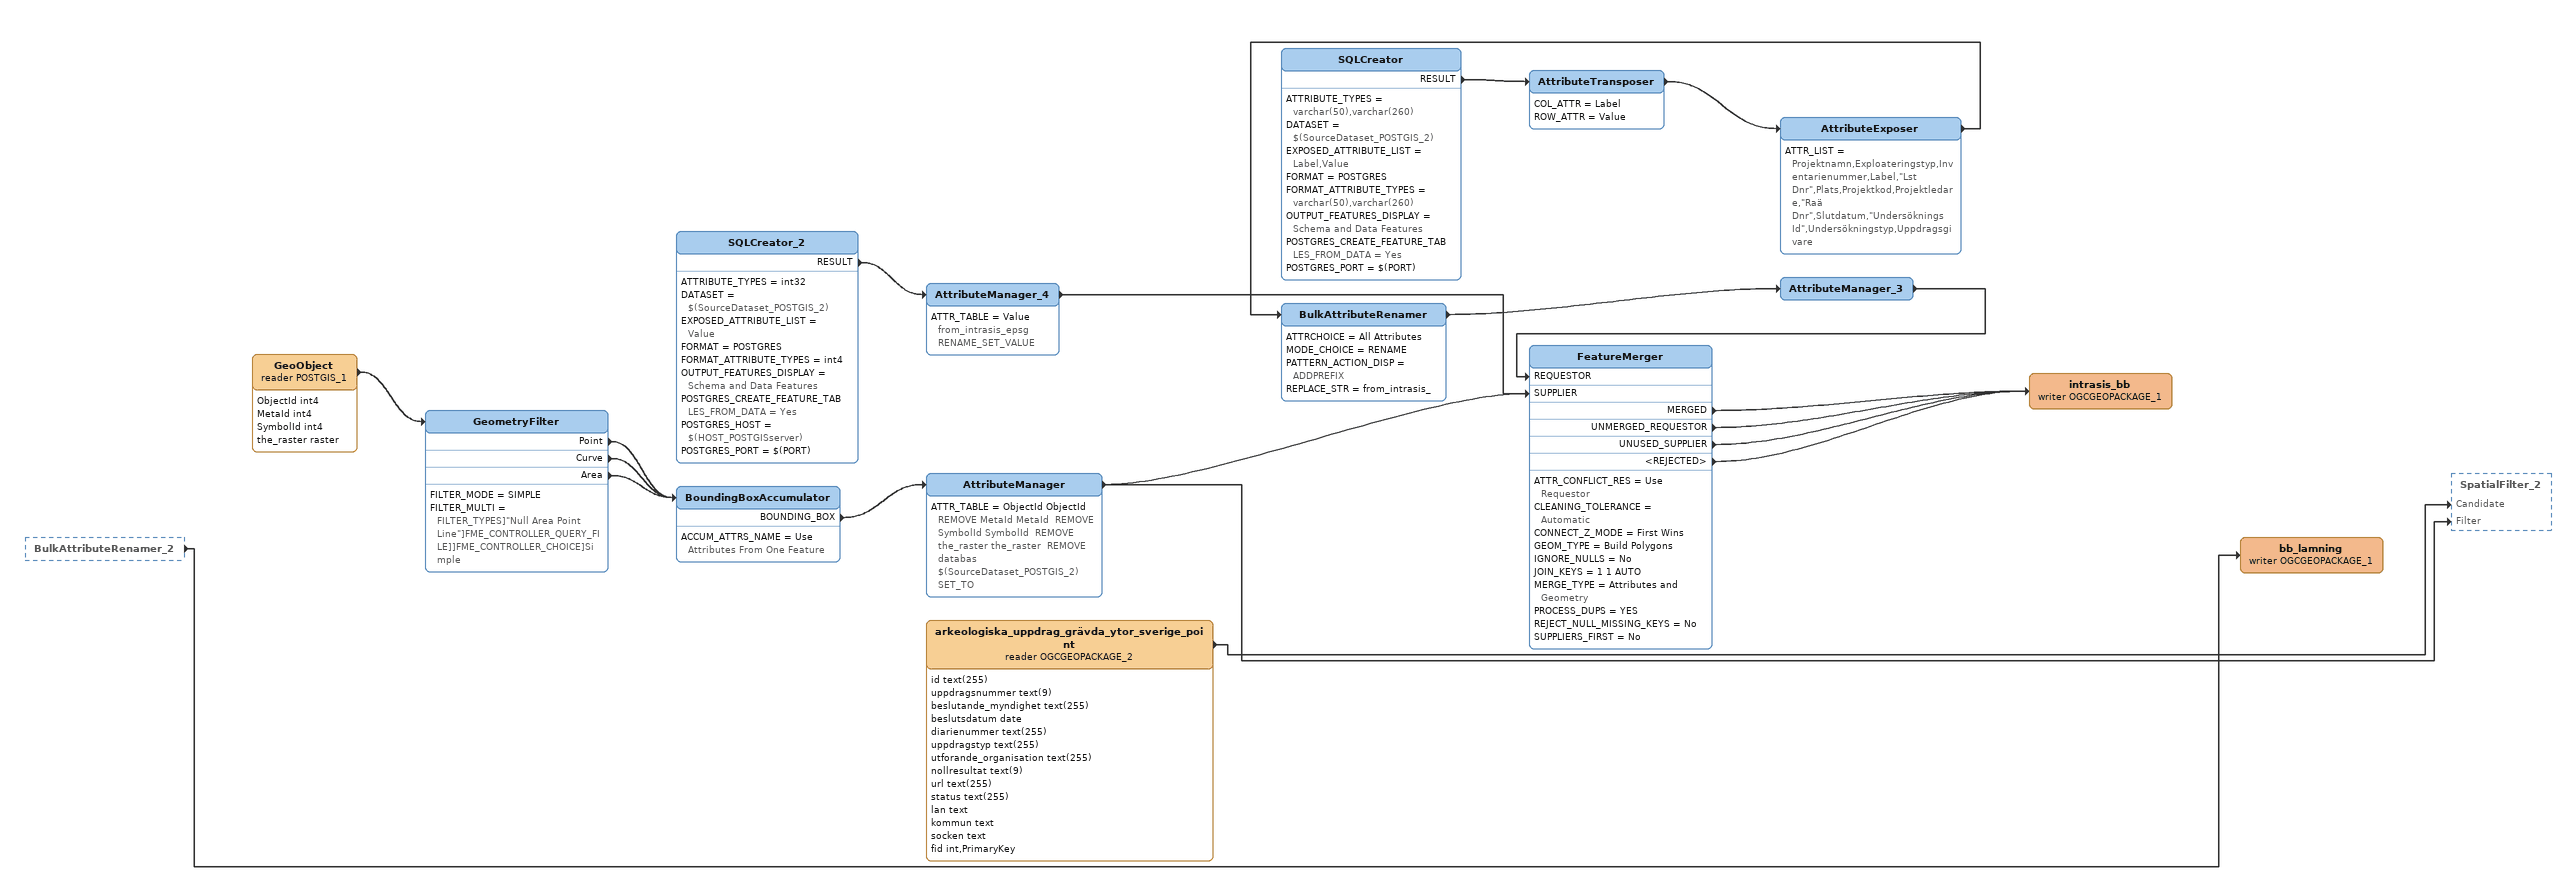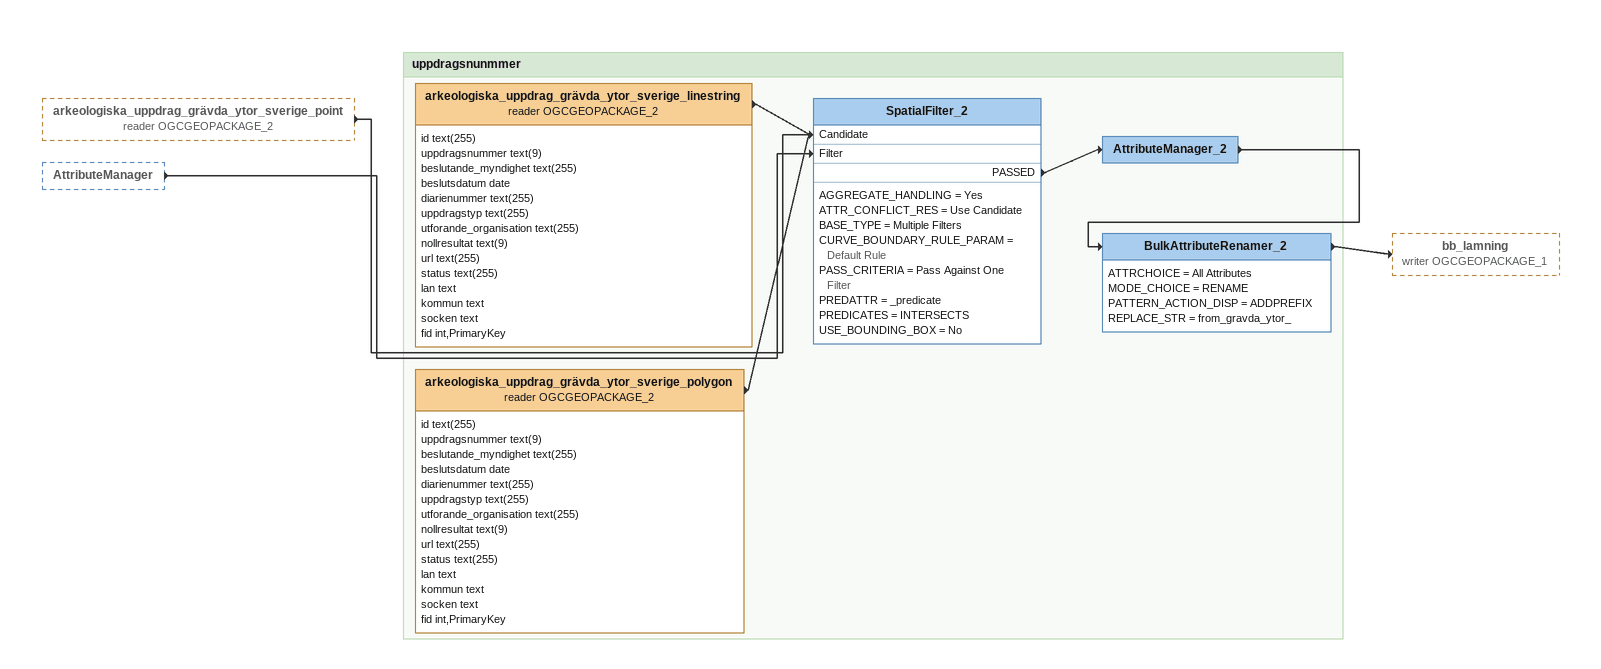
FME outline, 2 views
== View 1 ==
BulkAttributeRenamer_2 [outside]
    -> bb_lamning (writer OGCGEOPACKAGE_1)
GeoObject (reader POSTGIS_1)
    attributes: ObjectId int4, MetaId int4, SymbolId int4, the_raster raster
    -> GeometryFilter
GeometryFilter
    FILTER_MODE = SIMPLE
    FILTER_MULTI = FILTER_TYPES]"Null Area Point Line"]FME_CONTROLLER_QUERY_FILE]]FME_CONTROLLER_CHOICE]Simple
    Point -> BoundingBoxAccumulator
    Curve -> BoundingBoxAccumulator
    Area -> BoundingBoxAccumulator
BoundingBoxAccumulator
    ACCUM_ATTRS_NAME = Use Attributes From One Feature
    BOUNDING_BOX -> AttributeManager
AttributeManager
    ATTR_TABLE = ObjectId ObjectId  REMOVE MetaId MetaId  REMOVE SymbolId SymbolId  REMOVE the_raster the_raster  REMOVE  databas $(SourceDataset_POSTGIS_2) SET_TO
    -> SpatialFilter_2 [Filter]
    -> FeatureMerger [SUPPLIER]
SQLCreator_2
    ATTRIBUTE_TYPES = int32
    DATASET = $(SourceDataset_POSTGIS_2)
    EXPOSED_ATTRIBUTE_LIST = Value
    FORMAT = POSTGRES
    FORMAT_ATTRIBUTE_TYPES = int4
    OUTPUT_FEATURES_DISPLAY = Schema and Data Features
    POSTGRES_CREATE_FEATURE_TABLES_FROM_DATA = Yes
    POSTGRES_HOST = $(HOST_POSTGISserver)
    POSTGRES_PORT = $(PORT)
    RESULT -> AttributeManager_4
AttributeManager_4
    ATTR_TABLE = Value from_intrasis_epsg  RENAME_SET_VALUE
    -> FeatureMerger [SUPPLIER]
arkeologiska_uppdrag_grävda_ytor_sverige_point (reader OGCGEOPACKAGE_2)
    attributes: id text(255), uppdragsnummer text(9), beslutande_myndighet text(255), beslutsdatum date, diarienummer text(255), uppdragstyp text(255), utforande_organisation text(255), nollresultat text(9), url text(255), status text(255), lan text, kommun text, socken text, fid int,PrimaryKey
    -> SpatialFilter_2 [Candidate]
bb_lamning (writer OGCGEOPACKAGE_1)
SQLCreator
    ATTRIBUTE_TYPES = varchar(50),varchar(260)
    DATASET = $(SourceDataset_POSTGIS_2)
    EXPOSED_ATTRIBUTE_LIST = Label,Value
    FORMAT = POSTGRES
    FORMAT_ATTRIBUTE_TYPES = varchar(50),varchar(260)
    OUTPUT_FEATURES_DISPLAY = Schema and Data Features
    POSTGRES_CREATE_FEATURE_TABLES_FROM_DATA = Yes
    POSTGRES_PORT = $(PORT)
    RESULT -> AttributeTransposer
AttributeTransposer
    COL_ATTR = Label
    ROW_ATTR = Value
    -> AttributeExposer
AttributeExposer
    ATTR_LIST = Projektnamn,Exploateringstyp,Inventarienummer,Label,"Lst Dnr",Plats,Projektkod,Projektledare,"Raä Dnr",Slutdatum,"Undersöknings Id",Undersökningstyp,Uppdragsgivare
    -> BulkAttributeRenamer
BulkAttributeRenamer
    ATTRCHOICE = All Attributes
    MODE_CHOICE = RENAME
    PATTERN_ACTION_DISP = ADDPREFIX
    REPLACE_STR = from_intrasis_
    -> AttributeManager_3
AttributeManager_3
    -> FeatureMerger [REQUESTOR]
FeatureMerger
    ATTR_CONFLICT_RES = Use Requestor
    CLEANING_TOLERANCE = Automatic
    CONNECT_Z_MODE = First Wins
    GEOM_TYPE = Build Polygons
    IGNORE_NULLS = No
    JOIN_KEYS = 1 1 AUTO
    MERGE_TYPE = Attributes and Geometry
    PROCESS_DUPS = YES
    REJECT_NULL_MISSING_KEYS = No
    SUPPLIERS_FIRST = No
    MERGED -> intrasis_bb (writer OGCGEOPACKAGE_1)
    UNMERGED_REQUESTOR -> intrasis_bb (writer OGCGEOPACKAGE_1)
    UNUSED_SUPPLIER -> intrasis_bb (writer OGCGEOPACKAGE_1)
    <REJECTED> -> intrasis_bb (writer OGCGEOPACKAGE_1)
intrasis_bb (writer OGCGEOPACKAGE_1)

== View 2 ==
arkeologiska_uppdrag_grävda_ytor_sverige_point (reader OGCGEOPACKAGE_2) [outside]
    -> SpatialFilter_2 [Candidate]
AttributeManager [outside]
    -> SpatialFilter_2 [Filter]

Bookmark: uppdragsnunmmer
arkeologiska_uppdrag_grävda_ytor_sverige_linestring (reader OGCGEOPACKAGE_2)
    attributes: id text(255), uppdragsnummer text(9), beslutande_myndighet text(255), beslutsdatum date, diarienummer text(255), uppdragstyp text(255), utforande_organisation text(255), nollresultat text(9), url text(255), status text(255), lan text, kommun text, socken text, fid int,PrimaryKey
    -> SpatialFilter_2 [Candidate]
arkeologiska_uppdrag_grävda_ytor_sverige_polygon (reader OGCGEOPACKAGE_2)
    attributes: id text(255), uppdragsnummer text(9), beslutande_myndighet text(255), beslutsdatum date, diarienummer text(255), uppdragstyp text(255), utforande_organisation text(255), nollresultat text(9), url text(255), status text(255), lan text, kommun text, socken text, fid int,PrimaryKey
    -> SpatialFilter_2 [Candidate]
SpatialFilter_2
    AGGREGATE_HANDLING = Yes
    ATTR_CONFLICT_RES = Use Candidate
    BASE_TYPE = Multiple Filters
    CURVE_BOUNDARY_RULE_PARAM = Default Rule
    PASS_CRITERIA = Pass Against One Filter
    PREDATTR = _predicate
    PREDICATES = INTERSECTS
    USE_BOUNDING_BOX = No
    PASSED -> AttributeManager_2
AttributeManager_2
    -> BulkAttributeRenamer_2
BulkAttributeRenamer_2
    ATTRCHOICE = All Attributes
    MODE_CHOICE = RENAME
    PATTERN_ACTION_DISP = ADDPREFIX
    REPLACE_STR = from_gravda_ytor_
    -> bb_lamning (writer OGCGEOPACKAGE_1)
